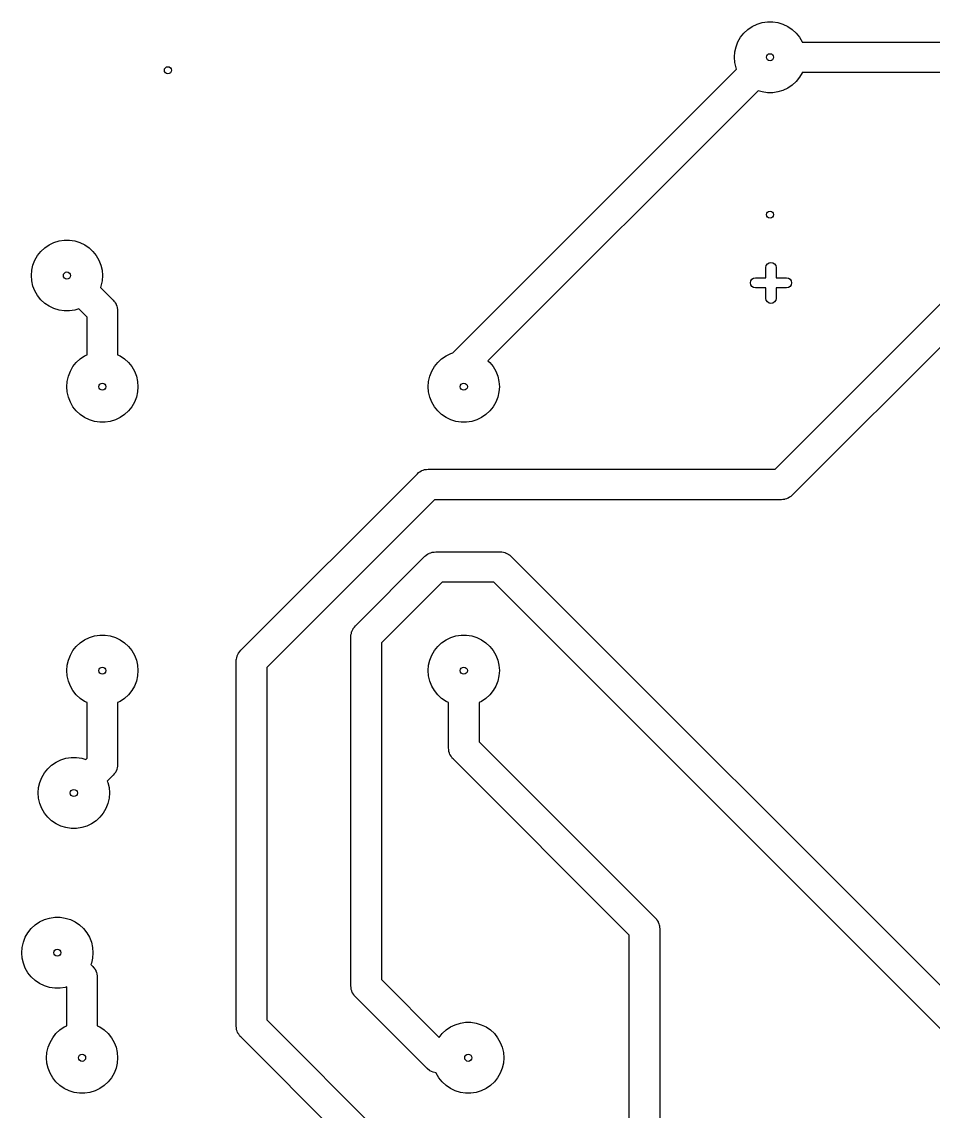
# Model space of a CAD drawing. Extents: x 90.5 to 180.6, y -135.5 to -50.2.
# Drawn here: x 90.7 to 135.5, y -106.8 to -53.2 of the extents above; entities that cross this region are included whole.
import ezdxf

# ---------------------------------------------------------------- set-up
doc = ezdxf.new("R2010")
doc.units = 0
doc.layers.add('BLACK', color=7, linetype='CONTINUOUS')

msp = doc.modelspace()

# ---------------------------------------------------------------- linework, layer by layer
at = {"layer": 'BLACK', "linetype": 'CONTINUOUS'}
for p, q in [((126.177, -53.7197), (126.369, -53.5418)), ((126.369, -53.5418), (126.585, -53.3945)), ((126.585, -53.3945), (126.821, -53.281)), ((126.821, -53.281), (127.071, -53.2039)), ((127.071, -53.2039), (127.329, -53.1649)), ((127.329, -53.1649), (127.591, -53.1649)), ((127.591, -53.1649), (127.849, -53.2039)), ((127.849, -53.2039), (128.099, -53.281)), ((128.099, -53.281), (128.335, -53.3945)), ((128.335, -53.3945), (128.551, -53.5418)), ((128.551, -53.5418), (128.743, -53.7197)), ((125.883, -54.1507), (126.014, -53.9242)), ((126.014, -53.9242), (126.177, -53.7197)), ((128.743, -53.7197), (128.906, -53.9242)), ((128.906, -53.9242), (129.037, -54.1507)), ((125.71, -54.91), (125.73, -54.6492)), ((125.73, -54.6492), (125.788, -54.3942)), ((125.788, -54.3942), (125.883, -54.1507)), ((129.037, -54.1507), (129.04, -54.16)), ((129.04, -54.16), (147.472, -54.16)), ((125.73, -55.1708), (125.71, -54.91)), ((125.788, -55.4258), (125.73, -55.1708)), ((111.865, -69.4447), (125.815, -55.4946)), ((125.815, -55.4946), (125.788, -55.4258)), ((127.709, -75.18), (147.229, -55.66)), ((129.037, -55.6693), (128.906, -55.8958)), ((129.04, -55.66), (129.037, -55.6693)), ((147.229, -55.66), (129.04, -55.66)), ((128.551, -56.2782), (128.335, -56.4255)), ((128.743, -56.1003), (128.551, -56.2782)), ((128.906, -55.8958), (128.743, -56.1003)), ((126.875, -56.5558), (113.586, -69.8446)), ((127.071, -56.6161), (126.875, -56.5558)), ((127.329, -56.6551), (127.071, -56.6161)), ((127.591, -56.6551), (127.329, -56.6551)), ((127.849, -56.6161), (127.591, -56.6551)), ((128.099, -56.539), (127.849, -56.6161)), ((128.335, -56.4255), (128.099, -56.539)), ((148.475, -56.5358), (128.55, -76.4603)), ((91.5872, -64.4597), (91.7789, -64.2818)), ((91.7789, -64.2818), (91.995, -64.1345)), ((91.995, -64.1345), (92.2307, -64.021)), ((92.2307, -64.021), (92.4806, -63.9439)), ((92.4806, -63.9439), (92.7392, -63.9049)), ((92.7392, -63.9049), (93.0008, -63.9049)), ((93.0008, -63.9049), (93.2594, -63.9439)), ((93.2594, -63.9439), (93.5093, -64.021)), ((93.5093, -64.021), (93.745, -64.1345)), ((93.745, -64.1345), (93.9611, -64.2818)), ((93.9611, -64.2818), (94.1528, -64.4597)), ((91.2933, -64.8907), (91.4241, -64.6642)), ((91.4241, -64.6642), (91.5872, -64.4597)), ((94.1528, -64.4597), (94.3159, -64.6642)), ((94.3159, -64.6642), (94.4467, -64.8907)), ((91.12, -65.65), (91.1395, -65.3892)), ((91.1395, -65.3892), (91.1977, -65.1342)), ((91.1977, -65.1342), (91.2933, -64.8907)), ((94.4467, -64.8907), (94.5423, -65.1342)), ((94.5423, -65.1342), (94.6005, -65.3892)), ((94.6005, -65.3892), (94.62, -65.65)), ((127.258, -65.251), (127.277, -65.1553)), ((127.258, -65.7629), (127.258, -65.251)), ((127.277, -65.1553), (127.331, -65.0742)), ((127.331, -65.0742), (127.412, -65.02)), ((127.412, -65.02), (127.508, -65.001)), ((127.508, -65.001), (127.604, -65.02)), ((127.604, -65.02), (127.685, -65.0742)), ((127.685, -65.0742), (127.739, -65.1553)), ((127.739, -65.1553), (127.758, -65.251)), ((127.758, -65.251), (127.758, -65.7629)), ((91.1395, -65.9108), (91.12, -65.65)), ((91.1977, -66.1658), (91.1395, -65.9108)), ((94.6005, -65.9108), (94.5423, -66.1658)), ((94.62, -65.65), (94.6005, -65.9108)), ((126.496, -66.0129), (126.515, -65.9172)), ((126.515, -65.9172), (126.569, -65.8361)), ((126.569, -65.8361), (126.65, -65.7819)), ((126.65, -65.7819), (126.746, -65.7629)), ((126.746, -65.7629), (127.258, -65.7629)), ((127.758, -65.7629), (128.27, -65.7629)), ((128.27, -65.7629), (128.366, -65.7819)), ((128.366, -65.7819), (128.447, -65.8361)), ((128.447, -65.8361), (128.501, -65.9172)), ((128.501, -65.9172), (128.52, -66.0129)), ((91.2933, -66.4093), (91.1977, -66.1658)), ((91.4241, -66.6358), (91.2933, -66.4093)), ((94.5423, -66.1658), (94.5153, -66.2346)), ((94.5153, -66.2346), (95.1453, -66.8647)), ((126.515, -66.1085), (126.496, -66.0129)), ((126.569, -66.1896), (126.515, -66.1085)), ((126.65, -66.2438), (126.569, -66.1896)), ((126.746, -66.2629), (126.65, -66.2438)), ((127.258, -66.2629), (126.746, -66.2629)), ((127.258, -66.7748), (127.258, -66.2629)), ((128.27, -66.2629), (127.758, -66.2629)), ((127.758, -66.2629), (127.758, -66.7748)), ((128.366, -66.2438), (128.27, -66.2629)), ((128.447, -66.1896), (128.366, -66.2438)), ((128.501, -66.1085), (128.447, -66.1896)), ((128.52, -66.0129), (128.501, -66.1085)), ((91.5872, -66.8403), (91.4241, -66.6358)), ((91.7789, -67.0182), (91.5872, -66.8403)), ((95.1453, -66.8647), (95.1816, -66.9054)), ((95.1816, -66.9054), (95.1895, -66.9129)), ((95.1895, -66.9129), (95.1931, -66.9184)), ((95.1931, -66.9184), (95.2033, -66.9298)), ((95.2033, -66.9298), (95.2433, -66.9947)), ((95.2433, -66.9947), (95.2852, -67.0584)), ((127.277, -66.8704), (127.258, -66.7748)), ((127.331, -66.9515), (127.277, -66.8704)), ((127.412, -67.0057), (127.331, -66.9515)), ((127.685, -66.9515), (127.604, -67.0057)), ((127.739, -66.8704), (127.685, -66.9515)), ((127.758, -66.7748), (127.739, -66.8704)), ((91.995, -67.1655), (91.7789, -67.0182)), ((92.2307, -67.279), (91.995, -67.1655)), ((92.4806, -67.3561), (92.2307, -67.279)), ((92.7392, -67.3951), (92.4806, -67.3561)), ((93.0008, -67.3951), (92.7392, -67.3951)), ((93.2594, -67.3561), (93.0008, -67.3951)), ((93.4551, -67.2958), (93.2594, -67.3561)), ((93.865, -67.7057), (93.4551, -67.2958)), ((95.2852, -67.0584), (95.289, -67.0687)), ((95.289, -67.0687), (95.2947, -67.078)), ((95.2947, -67.078), (95.3187, -67.1504)), ((95.3187, -67.1504), (95.3448, -67.222)), ((95.3448, -67.222), (95.3461, -67.2329)), ((95.3461, -67.2329), (95.3495, -67.2433)), ((95.3495, -67.2433), (95.3562, -67.3193)), ((95.3562, -67.3193), (95.365, -67.395)), ((95.365, -67.395), (95.365, -69.5443)), ((127.508, -67.0248), (127.412, -67.0057)), ((127.604, -67.0057), (127.508, -67.0248)), ((93.865, -69.5443), (93.865, -67.7057)), ((93.5239, -69.7518), (93.74, -69.6045)), ((93.74, -69.6045), (93.865, -69.5443)), ((95.365, -69.5443), (95.49, -69.6045)), ((95.49, -69.6045), (95.7061, -69.7518)), ((111.304, -69.7518), (111.52, -69.6045)), ((111.52, -69.6045), (111.756, -69.491)), ((111.756, -69.491), (111.851, -69.4614)), ((111.851, -69.4614), (111.865, -69.4447)), ((93.0383, -70.3607), (93.1691, -70.1342)), ((93.1691, -70.1342), (93.3322, -69.9297)), ((93.3322, -69.9297), (93.5239, -69.7518)), ((95.7061, -69.7518), (95.8978, -69.9297)), ((95.8978, -69.9297), (96.0609, -70.1342)), ((96.0609, -70.1342), (96.1917, -70.3607)), ((110.818, -70.3607), (110.949, -70.1342)), ((110.949, -70.1342), (111.112, -69.9297)), ((111.112, -69.9297), (111.304, -69.7518)), ((113.586, -69.8446), (113.678, -69.9297)), ((113.678, -69.9297), (113.841, -70.1342)), ((113.841, -70.1342), (113.972, -70.3607)), ((92.8845, -70.8592), (92.9427, -70.6042)), ((92.9427, -70.6042), (93.0383, -70.3607)), ((96.1917, -70.3607), (96.2873, -70.6042)), ((96.2873, -70.6042), (96.3455, -70.8592)), ((110.665, -70.8592), (110.723, -70.6042)), ((110.723, -70.6042), (110.818, -70.3607)), ((113.972, -70.3607), (114.067, -70.6042)), ((114.067, -70.6042), (114.125, -70.8592)), ((92.865, -71.12), (92.8845, -70.8592)), ((92.8845, -71.3808), (92.865, -71.12)), ((96.3455, -70.8592), (96.365, -71.12)), ((96.365, -71.12), (96.3455, -71.3808)), ((110.645, -71.12), (110.665, -70.8592)), ((110.665, -71.3808), (110.645, -71.12)), ((114.125, -70.8592), (114.145, -71.12)), ((114.145, -71.12), (114.125, -71.3808)), ((92.9427, -71.6358), (92.8845, -71.3808)), ((93.0383, -71.8793), (92.9427, -71.6358)), ((96.2873, -71.6358), (96.1917, -71.8793)), ((96.3455, -71.3808), (96.2873, -71.6358)), ((110.723, -71.6358), (110.665, -71.3808)), ((110.818, -71.8793), (110.723, -71.6358)), ((114.067, -71.6358), (113.972, -71.8793)), ((114.125, -71.3808), (114.067, -71.6358)), ((93.1691, -72.1058), (93.0383, -71.8793)), ((93.3322, -72.3103), (93.1691, -72.1058)), ((93.5239, -72.4882), (93.3322, -72.3103)), ((95.8978, -72.3103), (95.7061, -72.4882)), ((96.0609, -72.1058), (95.8978, -72.3103)), ((96.1917, -71.8793), (96.0609, -72.1058)), ((110.949, -72.1058), (110.818, -71.8793)), ((111.112, -72.3103), (110.949, -72.1058)), ((111.304, -72.4882), (111.112, -72.3103)), ((113.678, -72.3103), (113.486, -72.4882)), ((113.841, -72.1058), (113.678, -72.3103)), ((113.972, -71.8793), (113.841, -72.1058)), ((93.74, -72.6355), (93.5239, -72.4882)), ((93.9757, -72.749), (93.74, -72.6355)), ((94.2256, -72.8261), (93.9757, -72.749)), ((94.4842, -72.8651), (94.2256, -72.8261)), ((94.7458, -72.8651), (94.4842, -72.8651)), ((95.0044, -72.8261), (94.7458, -72.8651)), ((95.2543, -72.749), (95.0044, -72.8261)), ((95.49, -72.6355), (95.2543, -72.749)), ((95.7061, -72.4882), (95.49, -72.6355)), ((111.52, -72.6355), (111.304, -72.4882)), ((111.756, -72.749), (111.52, -72.6355)), ((112.006, -72.8261), (111.756, -72.749)), ((112.264, -72.8651), (112.006, -72.8261)), ((112.526, -72.8651), (112.264, -72.8651)), ((112.784, -72.8261), (112.526, -72.8651)), ((113.034, -72.749), (112.784, -72.8261)), ((113.27, -72.6355), (113.034, -72.749)), ((113.486, -72.4882), (113.27, -72.6355)), ((101.42, -84.0897), (110.11, -75.3997)), ((110.11, -75.3997), (110.15, -75.3634)), ((110.15, -75.3634), (110.158, -75.3555)), ((110.158, -75.3555), (110.163, -75.3519)), ((110.163, -75.3519), (110.175, -75.3417)), ((110.175, -75.3417), (110.24, -75.3017)), ((110.24, -75.3017), (110.303, -75.2598)), ((110.303, -75.2598), (110.314, -75.256)), ((110.314, -75.256), (110.323, -75.2503)), ((110.323, -75.2503), (110.395, -75.2263)), ((110.395, -75.2263), (110.467, -75.2002)), ((110.467, -75.2002), (110.478, -75.1989)), ((110.478, -75.1989), (110.488, -75.1955)), ((110.488, -75.1955), (110.564, -75.1889)), ((110.564, -75.1889), (110.64, -75.18)), ((110.64, -75.18), (127.709, -75.18)), ((128.265, -76.6337), (128.193, -76.6598)), ((128.337, -76.6097), (128.265, -76.6337)), ((128.346, -76.604), (128.337, -76.6097)), ((128.357, -76.6002), (128.346, -76.604)), ((128.42, -76.5583), (128.357, -76.6002)), ((128.485, -76.5183), (128.42, -76.5583)), ((128.497, -76.5081), (128.485, -76.5183)), ((128.502, -76.5045), (128.497, -76.5081)), ((128.51, -76.4966), (128.502, -76.5045)), ((128.55, -76.4603), (128.51, -76.4966)), ((110.951, -76.68), (102.7, -84.9307)), ((128.02, -76.68), (110.951, -76.68)), ((128.096, -76.6711), (128.02, -76.68)), ((128.172, -76.6645), (128.096, -76.6711)), ((128.182, -76.6611), (128.172, -76.6645)), ((128.193, -76.6598), (128.182, -76.6611)), ((110.615, -79.3667), (110.678, -79.3248)), ((110.678, -79.3248), (110.689, -79.321)), ((110.689, -79.321), (110.698, -79.3153)), ((110.698, -79.3153), (110.77, -79.2913)), ((110.77, -79.2913), (110.842, -79.2652)), ((110.842, -79.2652), (110.853, -79.2639)), ((110.853, -79.2639), (110.863, -79.2605)), ((110.863, -79.2605), (110.939, -79.2539)), ((110.939, -79.2539), (111.015, -79.245)), ((111.015, -79.245), (114.185, -79.245)), ((114.185, -79.245), (114.239, -79.2482)), ((114.239, -79.2482), (114.25, -79.2479)), ((114.25, -79.2479), (114.257, -79.2492)), ((114.257, -79.2492), (114.272, -79.2501)), ((114.272, -79.2501), (114.346, -79.2677)), ((114.346, -79.2677), (114.421, -79.2831)), ((114.421, -79.2831), (114.431, -79.2877)), ((114.431, -79.2877), (114.442, -79.2902)), ((114.442, -79.2902), (114.51, -79.3244)), ((114.51, -79.3244), (114.579, -79.3567)), ((107.06, -82.8897), (110.485, -79.4647)), ((110.485, -79.4647), (110.525, -79.4284)), ((110.525, -79.4284), (110.533, -79.4205)), ((110.533, -79.4205), (110.538, -79.4169)), ((110.538, -79.4169), (110.55, -79.4067)), ((110.55, -79.4067), (110.615, -79.3667)), ((114.579, -79.3567), (114.587, -79.3635)), ((114.587, -79.3635), (114.597, -79.3684)), ((114.597, -79.3684), (114.656, -79.4174)), ((114.656, -79.4174), (114.715, -79.4647)), ((114.715, -79.4647), (140.357, -105.107)), ((111.326, -80.745), (108.34, -83.7307)), ((113.874, -80.745), (111.326, -80.745)), ((139.077, -105.948), (113.874, -80.745)), ((106.919, -83.0954), (106.952, -83.0263)), ((106.952, -83.0263), (106.958, -83.0177)), ((106.958, -83.0177), (106.963, -83.0079)), ((106.963, -83.0079), (107.012, -82.9495)), ((107.012, -82.9495), (107.06, -82.8897)), ((93.5239, -83.7218), (93.74, -83.5745)), ((93.74, -83.5745), (93.9757, -83.461)), ((93.9757, -83.461), (94.2256, -83.3839)), ((94.2256, -83.3839), (94.4842, -83.3449)), ((94.4842, -83.3449), (94.7458, -83.3449)), ((94.7458, -83.3449), (95.0044, -83.3839)), ((95.0044, -83.3839), (95.2543, -83.461)), ((95.2543, -83.461), (95.49, -83.5745)), ((95.49, -83.5745), (95.7061, -83.7218)), ((106.84, -83.42), (106.843, -83.3655)), ((106.84, -100.605), (106.84, -83.42)), ((106.843, -83.3546), (106.844, -83.3482)), ((106.843, -83.3655), (106.843, -83.3546)), ((106.844, -83.3482), (106.845, -83.3329)), ((106.845, -83.3329), (106.863, -83.2587)), ((106.863, -83.2587), (106.878, -83.1841)), ((106.878, -83.1841), (106.883, -83.1742)), ((106.883, -83.1742), (106.885, -83.1635)), ((106.885, -83.1635), (106.919, -83.0954)), ((111.304, -83.7218), (111.52, -83.5745)), ((111.52, -83.5745), (111.756, -83.461)), ((111.756, -83.461), (112.006, -83.3839)), ((112.006, -83.3839), (112.264, -83.3449)), ((112.264, -83.3449), (112.526, -83.3449)), ((112.526, -83.3449), (112.784, -83.3839)), ((112.784, -83.3839), (113.034, -83.461)), ((113.034, -83.461), (113.27, -83.5745)), ((113.27, -83.5745), (113.486, -83.7218)), ((93.0383, -84.3307), (93.1691, -84.1042)), ((93.1691, -84.1042), (93.3322, -83.8997)), ((93.3322, -83.8997), (93.5239, -83.7218)), ((95.7061, -83.7218), (95.8978, -83.8997)), ((95.8978, -83.8997), (96.0609, -84.1042)), ((96.0609, -84.1042), (96.1917, -84.3307)), ((101.323, -84.2079), (101.372, -84.1495)), ((101.372, -84.1495), (101.42, -84.0897)), ((108.34, -83.7307), (108.34, -100.294)), ((110.818, -84.3307), (110.949, -84.1042)), ((110.949, -84.1042), (111.112, -83.8997)), ((111.112, -83.8997), (111.304, -83.7218)), ((113.486, -83.7218), (113.678, -83.8997)), ((113.678, -83.8997), (113.841, -84.1042)), ((113.841, -84.1042), (113.972, -84.3307)), ((92.8845, -84.8292), (92.9427, -84.5742)), ((92.9427, -84.5742), (93.0383, -84.3307)), ((96.1917, -84.3307), (96.2873, -84.5742)), ((96.2873, -84.5742), (96.3455, -84.8292)), ((101.2, -84.62), (101.203, -84.5655)), ((101.2, -102.585), (101.2, -84.62)), ((101.203, -84.5546), (101.204, -84.5482)), ((101.203, -84.5655), (101.203, -84.5546)), ((101.204, -84.5482), (101.205, -84.5329)), ((101.205, -84.5329), (101.223, -84.4587)), ((101.223, -84.4587), (101.238, -84.3841)), ((101.238, -84.3841), (101.243, -84.3742)), ((101.243, -84.3742), (101.245, -84.3635)), ((101.245, -84.3635), (101.279, -84.2954)), ((101.279, -84.2954), (101.312, -84.2263)), ((101.312, -84.2263), (101.318, -84.2177)), ((101.318, -84.2177), (101.323, -84.2079)), ((110.665, -84.8292), (110.723, -84.5742)), ((110.723, -84.5742), (110.818, -84.3307)), ((113.972, -84.3307), (114.067, -84.5742)), ((114.067, -84.5742), (114.125, -84.8292)), ((92.865, -85.09), (92.8845, -84.8292)), ((92.8845, -85.3508), (92.865, -85.09)), ((96.3455, -84.8292), (96.365, -85.09)), ((96.365, -85.09), (96.3455, -85.3508)), ((102.7, -84.9307), (102.7, -102.274)), ((110.645, -85.09), (110.665, -84.8292)), ((110.665, -85.3508), (110.645, -85.09)), ((114.125, -84.8292), (114.145, -85.09)), ((114.145, -85.09), (114.125, -85.3508)), ((92.9427, -85.6058), (92.8845, -85.3508)), ((93.0383, -85.8493), (92.9427, -85.6058)), ((96.2873, -85.6058), (96.1917, -85.8493)), ((96.3455, -85.3508), (96.2873, -85.6058)), ((110.723, -85.6058), (110.665, -85.3508)), ((110.818, -85.8493), (110.723, -85.6058)), ((114.067, -85.6058), (113.972, -85.8493)), ((114.125, -85.3508), (114.067, -85.6058)), ((93.1691, -86.0758), (93.0383, -85.8493)), ((93.3322, -86.2803), (93.1691, -86.0758)), ((93.5239, -86.4582), (93.3322, -86.2803)), ((95.8978, -86.2803), (95.7061, -86.4582)), ((96.0609, -86.0758), (95.8978, -86.2803)), ((96.1917, -85.8493), (96.0609, -86.0758)), ((110.949, -86.0758), (110.818, -85.8493)), ((111.112, -86.2803), (110.949, -86.0758)), ((111.304, -86.4582), (111.112, -86.2803)), ((113.678, -86.2803), (113.486, -86.4582)), ((113.841, -86.0758), (113.678, -86.2803)), ((113.972, -85.8493), (113.841, -86.0758)), ((93.74, -86.6055), (93.5239, -86.4582)), ((93.865, -86.6657), (93.74, -86.6055)), ((93.865, -89.3943), (93.865, -86.6657)), ((95.49, -86.6055), (95.365, -86.6657)), ((95.365, -86.6657), (95.365, -89.705)), ((95.7061, -86.4582), (95.49, -86.6055)), ((111.52, -86.6055), (111.304, -86.4582)), ((111.645, -86.6657), (111.52, -86.6055)), ((111.645, -88.9), (111.645, -86.6657)), ((113.27, -86.6055), (113.145, -86.6657)), ((113.145, -86.6657), (113.145, -88.5893)), ((113.486, -86.4582), (113.27, -86.6055)), ((111.654, -88.9757), (111.645, -88.9)), ((111.66, -89.0517), (111.654, -88.9757)), ((113.145, -88.5893), (121.815, -97.2597)), ((92.335, -89.5945), (92.5707, -89.481)), ((92.5707, -89.481), (92.8206, -89.4039)), ((92.8206, -89.4039), (93.0792, -89.3649)), ((93.0792, -89.3649), (93.3408, -89.3649)), ((93.3408, -89.3649), (93.5994, -89.4039)), ((93.5994, -89.4039), (93.7951, -89.4642)), ((93.7951, -89.4642), (93.865, -89.3943)), ((111.664, -89.0621), (111.66, -89.0517)), ((111.665, -89.073), (111.664, -89.0621)), ((111.691, -89.1446), (111.665, -89.073)), ((111.715, -89.217), (111.691, -89.1446)), ((111.721, -89.2263), (111.715, -89.217)), ((111.725, -89.2366), (111.721, -89.2263)), ((111.767, -89.3003), (111.725, -89.2366)), ((111.807, -89.3652), (111.767, -89.3003)), ((111.817, -89.3766), (111.807, -89.3652)), ((111.82, -89.3821), (111.817, -89.3766)), ((111.828, -89.3896), (111.82, -89.3821)), ((111.865, -89.4303), (111.828, -89.3896)), ((120.535, -98.1007), (111.865, -89.4303)), ((91.7641, -90.1242), (91.9272, -89.9197)), ((91.9272, -89.9197), (92.1189, -89.7418)), ((92.1189, -89.7418), (92.335, -89.5945)), ((95.2856, -90.0296), (95.2533, -90.0987)), ((95.3198, -89.9615), (95.2856, -90.0296)), ((95.3223, -89.9508), (95.3198, -89.9615)), ((95.3269, -89.9409), (95.3223, -89.9508)), ((95.3423, -89.8663), (95.3269, -89.9409)), ((95.3599, -89.7921), (95.3423, -89.8663)), ((95.3608, -89.7768), (95.3599, -89.7921)), ((95.3621, -89.7704), (95.3608, -89.7768)), ((95.365, -89.705), (95.3618, -89.7595)), ((95.3618, -89.7595), (95.3621, -89.7704)), ((91.5377, -90.5942), (91.6333, -90.3507)), ((91.6333, -90.3507), (91.7641, -90.1242)), ((95.1453, -90.2353), (94.8553, -90.5254)), ((94.8553, -90.5254), (94.8823, -90.5942)), ((95.1926, -90.1755), (95.1453, -90.2353)), ((95.2416, -90.1171), (95.1926, -90.1755)), ((95.2465, -90.1073), (95.2416, -90.1171)), ((95.2533, -90.0987), (95.2465, -90.1073)), ((91.46, -91.11), (91.4795, -90.8492)), ((91.4795, -91.3708), (91.46, -91.11)), ((91.4795, -90.8492), (91.5377, -90.5942)), ((94.8823, -90.5942), (94.9405, -90.8492)), ((94.9405, -90.8492), (94.96, -91.11)), ((94.96, -91.11), (94.9405, -91.3708)), ((91.5377, -91.6258), (91.4795, -91.3708)), ((91.6333, -91.8693), (91.5377, -91.6258)), ((94.8823, -91.6258), (94.7867, -91.8693)), ((94.9405, -91.3708), (94.8823, -91.6258)), ((91.7641, -92.0958), (91.6333, -91.8693)), ((91.9272, -92.3003), (91.7641, -92.0958)), ((94.6559, -92.0958), (94.4928, -92.3003)), ((94.7867, -91.8693), (94.6559, -92.0958)), ((92.1189, -92.4782), (91.9272, -92.3003)), ((92.335, -92.6255), (92.1189, -92.4782)), ((92.5707, -92.739), (92.335, -92.6255)), ((94.085, -92.6255), (93.8493, -92.739)), ((94.3011, -92.4782), (94.085, -92.6255)), ((94.4928, -92.3003), (94.3011, -92.4782)), ((92.8206, -92.8161), (92.5707, -92.739)), ((93.0792, -92.8551), (92.8206, -92.8161)), ((93.3408, -92.8551), (93.0792, -92.8551)), ((93.5994, -92.8161), (93.3408, -92.8551)), ((93.8493, -92.739), (93.5994, -92.8161)), ((91.3089, -97.6018), (91.525, -97.4545)), ((91.525, -97.4545), (91.7607, -97.341)), ((91.7607, -97.341), (92.0106, -97.2639)), ((92.0106, -97.2639), (92.2692, -97.2249)), ((92.2692, -97.2249), (92.5308, -97.2249)), ((92.5308, -97.2249), (92.7894, -97.2639)), ((92.7894, -97.2639), (93.0393, -97.341)), ((93.0393, -97.341), (93.275, -97.4545)), ((93.275, -97.4545), (93.4911, -97.6018)), ((121.815, -97.2597), (121.852, -97.3004)), ((121.852, -97.3004), (121.86, -97.3079)), ((121.86, -97.3079), (121.863, -97.3134)), ((121.863, -97.3134), (121.873, -97.3248)), ((121.873, -97.3248), (121.913, -97.3897)), ((121.913, -97.3897), (121.955, -97.4534)), ((121.955, -97.4534), (121.959, -97.4637)), ((121.959, -97.4637), (121.965, -97.473)), ((121.965, -97.473), (121.989, -97.5454)), ((121.989, -97.5454), (122.015, -97.617)), ((90.8233, -98.2107), (90.9541, -97.9842)), ((90.9541, -97.9842), (91.1172, -97.7797)), ((91.1172, -97.7797), (91.3089, -97.6018)), ((93.4911, -97.6018), (93.6828, -97.7797)), ((93.6828, -97.7797), (93.8459, -97.9842)), ((93.8459, -97.9842), (93.9767, -98.2107)), ((122.015, -97.617), (122.016, -97.6279)), ((122.016, -97.6279), (122.02, -97.6383)), ((122.02, -97.6383), (122.026, -97.7143)), ((122.026, -97.7143), (122.035, -97.79)), ((122.035, -97.79), (122.035, -120.974)), ((90.6695, -98.7092), (90.7277, -98.4542)), ((90.7277, -98.4542), (90.8233, -98.2107)), ((93.9767, -98.2107), (94.0723, -98.4542)), ((94.0723, -98.4542), (94.1305, -98.7092)), ((120.535, -121.285), (120.535, -98.1007)), ((90.65, -98.97), (90.6695, -98.7092)), ((90.6695, -99.2308), (90.65, -98.97)), ((94.1305, -98.7092), (94.15, -98.97)), ((94.15, -98.97), (94.1305, -99.2308)), ((90.7277, -99.4858), (90.6695, -99.2308)), ((90.8233, -99.7293), (90.7277, -99.4858)), ((94.0723, -99.4858), (94.0453, -99.5546)), ((94.0453, -99.5546), (94.1453, -99.6547)), ((94.1305, -99.2308), (94.0723, -99.4858)), ((94.1453, -99.6547), (94.1816, -99.6954)), ((94.1816, -99.6954), (94.1895, -99.7029)), ((94.1895, -99.7029), (94.1931, -99.7084)), ((90.9541, -99.9558), (90.8233, -99.7293)), ((91.1172, -100.16), (90.9541, -99.9558)), ((91.3089, -100.338), (91.1172, -100.16)), ((94.1931, -99.7084), (94.2033, -99.7198)), ((94.2033, -99.7198), (94.2433, -99.7847)), ((94.2433, -99.7847), (94.2852, -99.8484)), ((94.2852, -99.8484), (94.289, -99.8587)), ((94.289, -99.8587), (94.2947, -99.868)), ((94.2947, -99.868), (94.3187, -99.9404)), ((94.3187, -99.9404), (94.3448, -100.012)), ((94.3448, -100.012), (94.3461, -100.023)), ((94.3461, -100.023), (94.3495, -100.033)), ((94.3495, -100.033), (94.3561, -100.109)), ((94.3561, -100.109), (94.365, -100.185)), ((94.365, -100.185), (94.365, -102.564)), ((91.525, -100.486), (91.3089, -100.338)), ((91.7607, -100.599), (91.525, -100.486)), ((92.0106, -100.676), (91.7607, -100.599)), ((92.2692, -100.715), (92.0106, -100.676)), ((92.5308, -100.715), (92.2692, -100.715)), ((92.7894, -100.676), (92.5308, -100.715)), ((92.865, -100.653), (92.7894, -100.676)), ((92.865, -102.564), (92.865, -100.653)), ((106.849, -100.681), (106.84, -100.605)), ((106.855, -100.757), (106.849, -100.681)), ((106.859, -100.767), (106.855, -100.757)), ((106.86, -100.778), (106.859, -100.767)), ((108.34, -100.294), (111.183, -103.137)), ((106.886, -100.85), (106.86, -100.778)), ((106.91, -100.922), (106.886, -100.85)), ((106.916, -100.931), (106.91, -100.922)), ((106.92, -100.942), (106.916, -100.931)), ((106.962, -101.005), (106.92, -100.942)), ((107.002, -101.07), (106.962, -101.005)), ((107.012, -101.082), (107.002, -101.07)), ((107.015, -101.087), (107.012, -101.082)), ((107.023, -101.095), (107.015, -101.087)), ((107.06, -101.135), (107.023, -101.095)), ((110.595, -104.67), (107.06, -101.135)), ((102.7, -102.274), (113.145, -112.72)), ((92.3322, -102.95), (92.5239, -102.772)), ((92.5239, -102.772), (92.74, -102.624)), ((92.74, -102.624), (92.865, -102.564)), ((94.365, -102.564), (94.49, -102.624)), ((94.49, -102.624), (94.7061, -102.772)), ((94.7061, -102.772), (94.8978, -102.95)), ((101.209, -102.661), (101.2, -102.585)), ((101.215, -102.737), (101.209, -102.661)), ((101.219, -102.747), (101.215, -102.737)), ((101.22, -102.758), (101.219, -102.747)), ((101.246, -102.83), (101.22, -102.758)), ((101.27, -102.902), (101.246, -102.83)), ((101.276, -102.911), (101.27, -102.902)), ((101.28, -102.922), (101.276, -102.911)), ((111.332, -102.95), (111.524, -102.772)), ((111.524, -102.772), (111.74, -102.624)), ((111.74, -102.624), (111.976, -102.511)), ((111.976, -102.511), (112.226, -102.434)), ((112.226, -102.434), (112.484, -102.395)), ((112.484, -102.395), (112.746, -102.395)), ((112.746, -102.395), (113.004, -102.434)), ((113.004, -102.434), (113.254, -102.511)), ((113.254, -102.511), (113.49, -102.624)), ((113.49, -102.624), (113.706, -102.772)), ((113.706, -102.772), (113.898, -102.95)), ((91.9427, -103.624), (92.0383, -103.381)), ((92.0383, -103.381), (92.1691, -103.154)), ((92.1691, -103.154), (92.3322, -102.95)), ((94.8978, -102.95), (95.0609, -103.154)), ((95.0609, -103.154), (95.1917, -103.381)), ((95.1917, -103.381), (95.2873, -103.624)), ((101.322, -102.985), (101.28, -102.922)), ((101.362, -103.05), (101.322, -102.985)), ((101.372, -103.062), (101.362, -103.05)), ((101.375, -103.067), (101.372, -103.062)), ((101.383, -103.075), (101.375, -103.067)), ((101.42, -103.115), (101.383, -103.075)), ((111.865, -113.561), (101.42, -103.115)), ((111.183, -103.137), (111.332, -102.95)), ((113.898, -102.95), (114.061, -103.154)), ((114.061, -103.154), (114.192, -103.381)), ((114.192, -103.381), (114.287, -103.624)), ((91.865, -104.14), (91.8845, -103.879)), ((91.8845, -103.879), (91.9427, -103.624)), ((95.2873, -103.624), (95.3455, -103.879)), ((95.3455, -103.879), (95.365, -104.14)), ((114.287, -103.624), (114.345, -103.879)), ((114.345, -103.879), (114.365, -104.14)), ((91.8845, -104.401), (91.865, -104.14)), ((91.9427, -104.656), (91.8845, -104.401)), ((95.3455, -104.401), (95.2873, -104.656)), ((95.365, -104.14), (95.3455, -104.401)), ((114.345, -104.401), (114.287, -104.656)), ((114.365, -104.14), (114.345, -104.401)), ((92.0383, -104.899), (91.9427, -104.656)), ((92.1691, -105.126), (92.0383, -104.899)), ((95.1917, -104.899), (95.0609, -105.126)), ((95.2873, -104.656), (95.1917, -104.899)), ((110.731, -104.778), (110.595, -104.67)), ((110.889, -104.852), (110.731, -104.778)), ((111.031, -104.881), (110.889, -104.852)), ((111.038, -104.899), (111.031, -104.881)), ((111.169, -105.126), (111.038, -104.899)), ((114.192, -104.899), (114.061, -105.126)), ((114.287, -104.656), (114.192, -104.899)), ((92.3322, -105.33), (92.1691, -105.126)), ((92.5239, -105.508), (92.3322, -105.33)), ((92.74, -105.656), (92.5239, -105.508)), ((94.7061, -105.508), (94.49, -105.656)), ((94.8978, -105.33), (94.7061, -105.508)), ((95.0609, -105.126), (94.8978, -105.33)), ((111.332, -105.33), (111.169, -105.126)), ((111.524, -105.508), (111.332, -105.33)), ((111.74, -105.656), (111.524, -105.508)), ((113.706, -105.508), (113.49, -105.656)), ((113.898, -105.33), (113.706, -105.508)), ((114.061, -105.126), (113.898, -105.33)), ((92.9757, -105.769), (92.74, -105.656)), ((93.2256, -105.846), (92.9757, -105.769)), ((93.4842, -105.885), (93.2256, -105.846)), ((93.7458, -105.885), (93.4842, -105.885)), ((94.0044, -105.846), (93.7458, -105.885)), ((94.2543, -105.769), (94.0044, -105.846)), ((94.49, -105.656), (94.2543, -105.769)), ((111.976, -105.769), (111.74, -105.656)), ((112.226, -105.846), (111.976, -105.769)), ((112.484, -105.885), (112.226, -105.846)), ((112.746, -105.885), (112.484, -105.885)), ((113.004, -105.846), (112.746, -105.885)), ((113.254, -105.769), (113.004, -105.846)), ((113.49, -105.656), (113.254, -105.769))]:
    msp.add_line(p, q, dxfattribs=at)
at = {"layer": 'BLACK'}
for centre in [(127.46, -54.91), (97.84, -55.55), (127.46, -62.655), (92.87, -65.65), (94.615, -71.12), (112.395, -71.12), (94.615, -85.09), (112.395, -85.09), (93.21, -91.11), (92.4, -98.97), (93.615, -104.14), (112.615, -104.14)]:
    msp.add_circle(centre, 0.175, dxfattribs=at)

doc.saveas('drawing.dxf')
